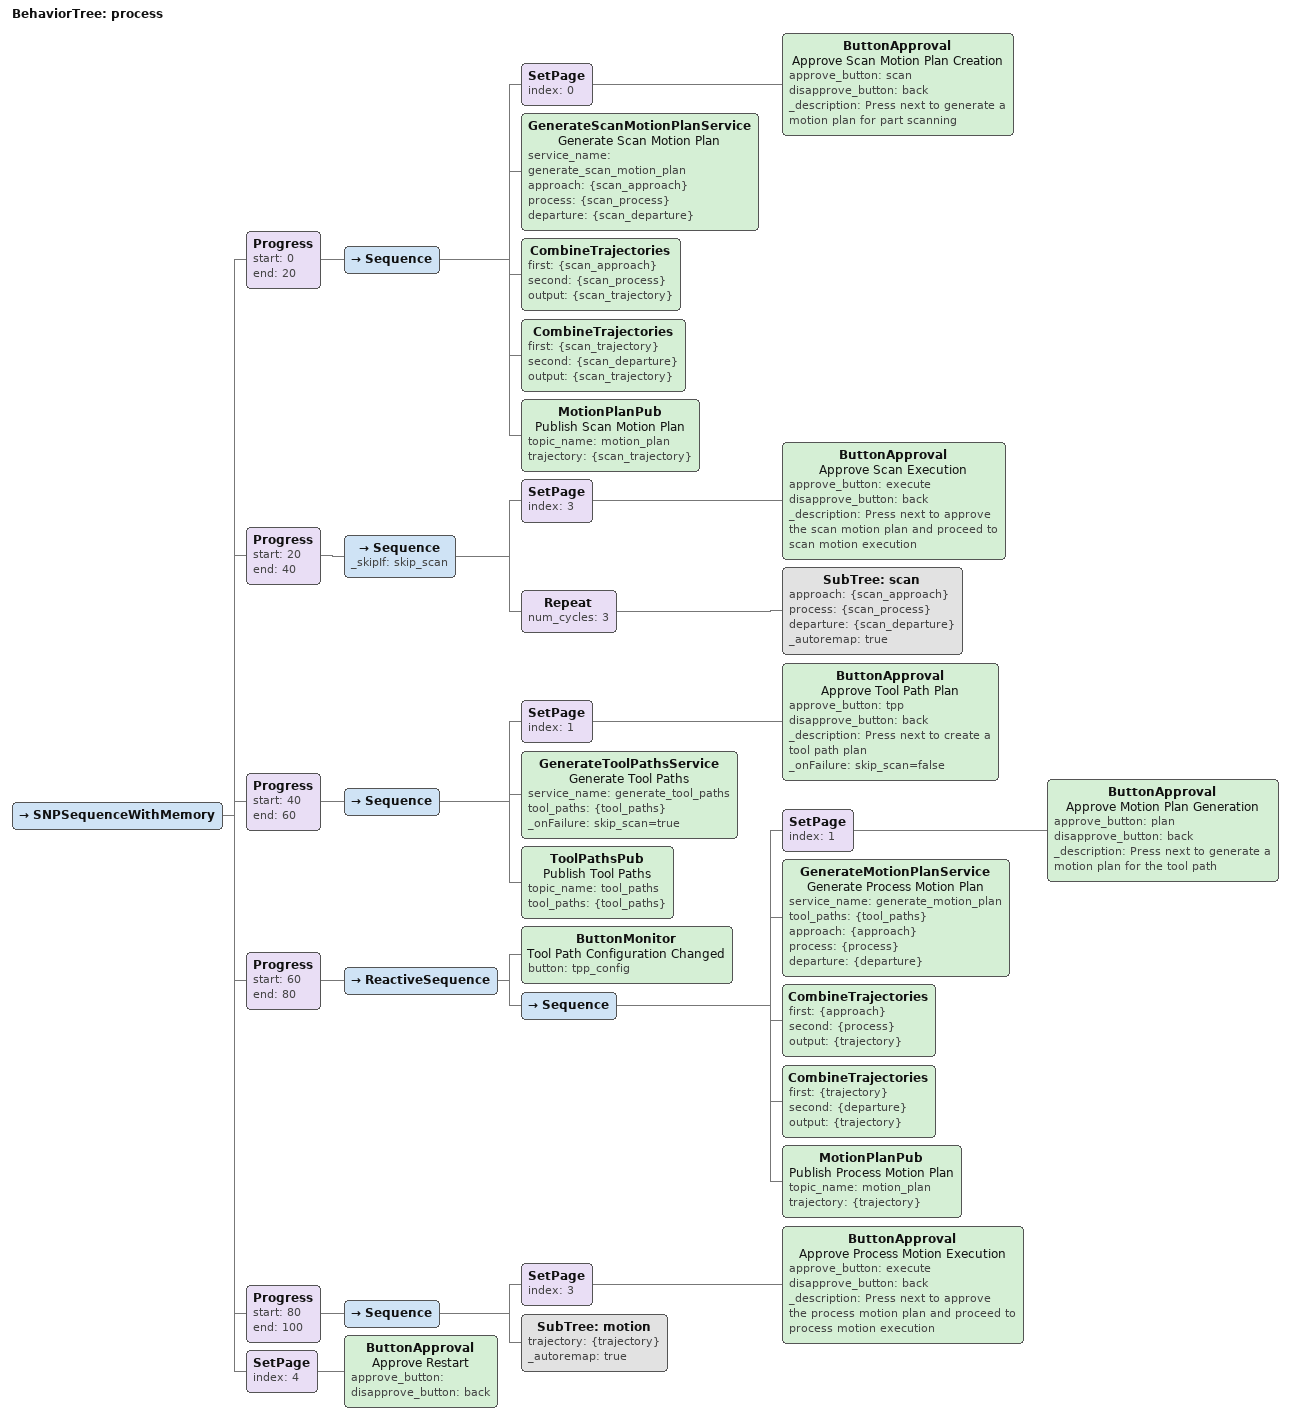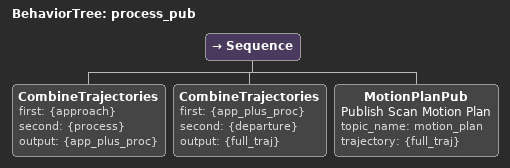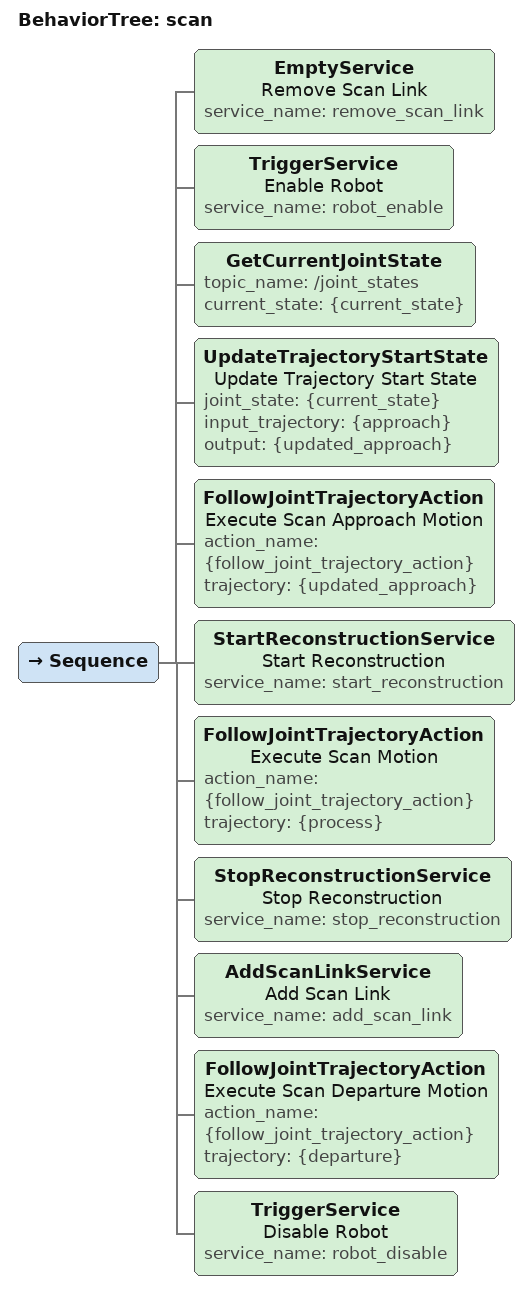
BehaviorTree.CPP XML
<BehaviorTree ID="process">
    <SNPSequenceWithMemory>
      <Progress start="0" end="20">
        <Sequence>
          <SetPage index="0">
            <ButtonApproval name="Approve Scan Motion Plan Creation" approve_button="scan" disapprove_button="back" _description="Press next to generate a motion plan for part scanning"/>
          </SetPage>
          <GenerateScanMotionPlanService name="Generate Scan Motion Plan" service_name="generate_scan_motion_plan" approach="{scan_approach}" process="{scan_process}" departure="{scan_departure}"/>
          <CombineTrajectories first="{scan_approach}" second="{scan_process}" output="{scan_trajectory}"/>
          <CombineTrajectories first="{scan_trajectory}" second="{scan_departure}" output="{scan_trajectory}"/>
          <MotionPlanPub name="Publish Scan Motion Plan" topic_name="motion_plan" trajectory="{scan_trajectory}"/>
        </Sequence>
      </Progress>
      <Progress start="20" end="40">
        <Sequence _skipIf="skip_scan">
          <SetPage index="3">
            <ButtonApproval name="Approve Scan Execution" approve_button="execute" disapprove_button="back" _description="Press next to approve the scan motion plan and proceed to scan motion execution"/>
          </SetPage>
          <Repeat num_cycles="3">
            <SubTree ID="scan" approach="{scan_approach}" process="{scan_process}" departure="{scan_departure}" _autoremap="true"/>
          </Repeat>
        </Sequence>
      </Progress>
      <Progress start="40" end="60">
        <Sequence>
          <SetPage index="1">
            <ButtonApproval name="Approve Tool Path Plan" approve_button="tpp" disapprove_button="back" _description="Press next to create a tool path plan" _onFailure="skip_scan=false
"/>
          </SetPage>
          <GenerateToolPathsService name="Generate Tool Paths" service_name="generate_tool_paths" tool_paths="{tool_paths}" _onFailure="skip_scan=true
"/>
          <ToolPathsPub name="Publish Tool Paths" topic_name="tool_paths" tool_paths="{tool_paths}"/>
        </Sequence>
      </Progress>
      <Progress start="60" end="80">
        <ReactiveSequence>
          <ButtonMonitor name="Tool Path Configuration Changed" button="tpp_config"/>
          <Sequence>
            <SetPage index="1">
              <ButtonApproval name="Approve Motion Plan Generation" approve_button="plan" disapprove_button="back" _description="Press next to generate a motion plan for the tool path"/>
            </SetPage>
            <GenerateMotionPlanService name="Generate Process Motion Plan" service_name="generate_motion_plan" tool_paths="{tool_paths}" approach="{approach}" process="{process}" departure="{departure}"/>
            <CombineTrajectories first="{approach}" second="{process}" output="{trajectory}"/>
            <CombineTrajectories first="{trajectory}" second="{departure}" output="{trajectory}"/>
            <MotionPlanPub name="Publish Process Motion Plan" topic_name="motion_plan" trajectory="{trajectory}"/>
          </Sequence>
        </ReactiveSequence>
      </Progress>
      <Progress start="80" end="100">
        <Sequence>
          <SetPage index="3">
            <ButtonApproval name="Approve Process Motion Execution" approve_button="execute" disapprove_button="back" _description="Press next to approve the process motion plan and proceed to process motion execution"/>
          </SetPage>
          <SubTree ID="motion" trajectory="{trajectory}" _autoremap="true"/>
        </Sequence>
      </Progress>
      <SetPage index="4">
        <ButtonApproval name="Approve Restart" approve_button="" disapprove_button="back"/>
      </SetPage>
    </SNPSequenceWithMemory>
  </BehaviorTree>

<BehaviorTree ID="process_pub">
  <Sequence>
    <CombineTrajectories first="{approach}" second="{process}" output="{app_plus_proc}"/>
    <CombineTrajectories first="{app_plus_proc}" second="{departure}" output="{full_traj}"/>
    <MotionPlanPub name="Publish Scan Motion Plan" topic_name="motion_plan" trajectory="{full_traj}"/>
  </Sequence>
</BehaviorTree>

<BehaviorTree ID="scan">
  <Sequence>
    <EmptyService name="Remove Scan Link" service_name="remove_scan_link"/>
    <TriggerService name="Enable Robot" service_name="robot_enable"/>
    <GetCurrentJointState topic_name="/joint_states" current_state="{current_state}"/>
    <UpdateTrajectoryStartState name="Update Trajectory Start State" joint_state="{current_state}" input_trajectory="{approach}" output="{updated_approach}"/>
    <FollowJointTrajectoryAction name="Execute Scan Approach Motion" action_name="{follow_joint_trajectory_action}" trajectory="{updated_approach}"/>
    <StartReconstructionService name="Start Reconstruction" service_name="start_reconstruction"/>
    <FollowJointTrajectoryAction name="Execute Scan Motion" action_name="{follow_joint_trajectory_action}" trajectory="{process}"/>
    <StopReconstructionService name="Stop Reconstruction" service_name="stop_reconstruction"/>
    <AddScanLinkService name="Add Scan Link" service_name="add_scan_link"/>
    <FollowJointTrajectoryAction name="Execute Scan Departure Motion" action_name="{follow_joint_trajectory_action}" trajectory="{departure}"/>
    <TriggerService name="Disable Robot" service_name="robot_disable"/>
  </Sequence>
</BehaviorTree>
